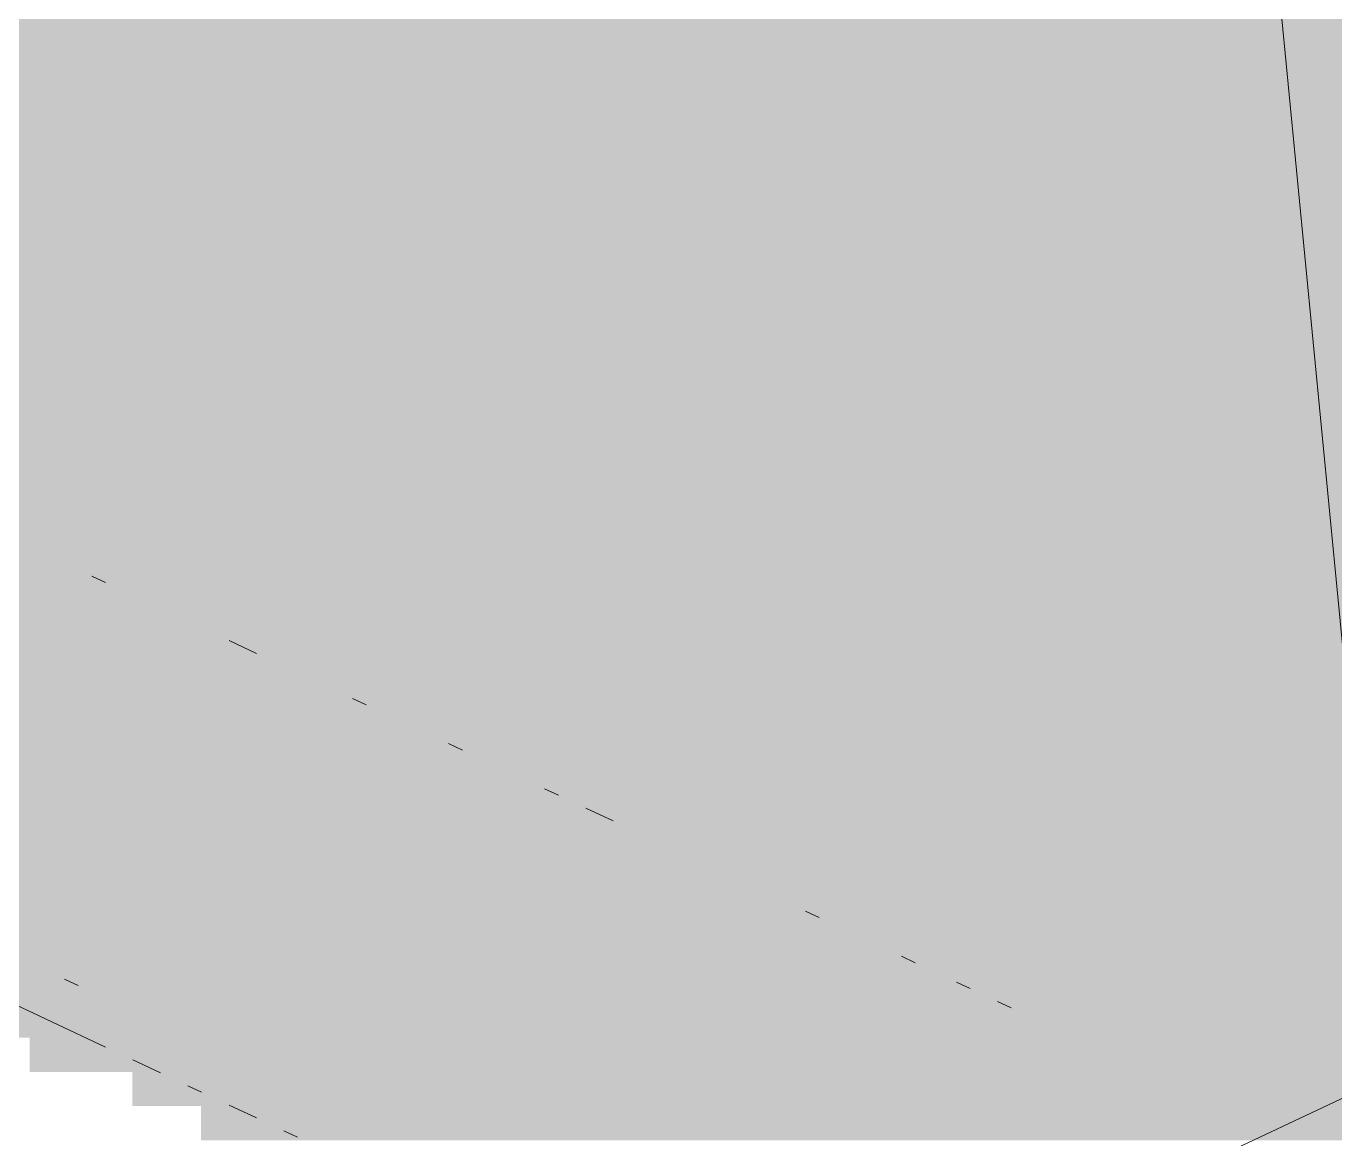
# Model space of a CAD drawing. Header units: millimetres. Extents: x 5 to 1315, y 5 to 292.
# Drawn here: x 1169.089 to 1172.768, y 95.537 to 98.665 of the extents above; entities that cross this region are included whole.
import ezdxf

# ---------------------------------------------------------------- set-up
doc = ezdxf.new("R2010")
doc.units = ezdxf.units.MM
doc.layers.add('EXISTING', color=7, linetype='Continuous')
doc.layers.add('IMAGES', color=7, linetype='Continuous')

# ---------------------------------------------------------------- blocks, each defined once
blk = doc.blocks.new('SHEET_03')
at = {"layer": 'EXISTING', "color": 250, "lineweight": 9}
for p, q in [((272.4392, 100.5542), (272.9076, 95.706)), ((269.2732, 97.119), (269.3118, 97.1009)), ((269.6591, 96.9379), (269.7363, 96.9016)), ((270.0064, 96.7748), (270.045, 96.7567)), ((270.2765, 96.648), (270.3151, 96.6299)), ((270.5466, 96.5212), (270.5852, 96.5031)), ((270.6624, 96.4668), (270.7396, 96.4306)), ((271.2798, 96.177), (271.3184, 96.1589)), ((271.5499, 96.0502), (271.5885, 96.032)), ((269.3118, 95.7949), (268.9259, 95.976)), ((269.196, 95.9857), (269.2346, 95.9676)), ((271.7043, 95.9777), (271.7429, 95.9596)), ((271.8201, 95.9233), (271.8587, 95.9052)), ((269.4662, 95.7224), (269.389, 95.7586)), ((268.8487, 93.8004), (272.9076, 95.706)), ((269.5819, 95.6681), (269.5433, 95.6862)), ((269.7363, 95.5956), (269.6591, 95.6318)), ((269.852, 95.5413), (269.8135, 95.5594))]:
    blk.add_line(p, q, dxfattribs=at)
at = {"layer": 'IMAGES', "color": 7}
for points in [[(272.5673, 98.6172), (272.6636, 98.6172), (272.5673, 99.1956), (272.6636, 99.1956)], [(268.9055, 97.9423), (272.5673, 97.9423), (268.9055, 98.7136), (272.5673, 98.7136)], [(272.6636, 98.6172), (274.2055, 98.6172), (272.6636, 98.7136), (274.2055, 98.7136)], [(272.5673, 98.5208), (272.76, 98.5208), (272.5673, 98.6172), (272.76, 98.6172)], [(272.76, 98.0387), (272.8564, 98.0387), (272.76, 98.6172), (272.8564, 98.6172)], [(272.5673, 98.4244), (272.6636, 98.4244), (272.5673, 98.5208), (272.6636, 98.5208)], [(272.6636, 97.8459), (272.76, 97.8459), (272.6636, 98.5208), (272.76, 98.5208)], [(272.5673, 97.8459), (272.6636, 97.8459), (272.5673, 98.4244), (272.6636, 98.4244)], [(272.76, 97.8459), (272.8564, 97.8459), (272.76, 98.0387), (272.8564, 98.0387)], [(269.0018, 97.8459), (272.5673, 97.8459), (269.0018, 97.9423), (272.5673, 97.9423)], [(269.0018, 97.6531), (272.6636, 97.6531), (269.0018, 97.8459), (272.6636, 97.8459)], [(272.6636, 97.7495), (272.8564, 97.7495), (272.6636, 97.8459), (272.8564, 97.8459)], [(272.6636, 97.1711), (272.76, 97.1711), (272.6636, 97.7495), (272.76, 97.7495)], [(272.76, 96.5927), (272.8564, 96.5927), (272.76, 97.7495), (272.8564, 97.7495)], [(268.9055, 97.5567), (269.1945, 97.5567), (268.9055, 97.6531), (269.1945, 97.6531)], [(269.1945, 97.5567), (272.6636, 97.5567), (269.1945, 97.6531), (272.6636, 97.6531)], [(269.0018, 97.4603), (269.0982, 97.4603), (269.0018, 97.5567), (269.0982, 97.5567)], [(269.0982, 97.4603), (269.1945, 97.4603), (269.0982, 97.5567), (269.1945, 97.5567)], [(269.1945, 97.4603), (269.2909, 97.4603), (269.1945, 97.5567), (269.2909, 97.5567)], [(269.2909, 97.4603), (272.6636, 97.4603), (269.2909, 97.5567), (272.6636, 97.5567)], [(268.9055, 97.3639), (269.0982, 97.3639), (268.9055, 97.4603), (269.0982, 97.4603)], [(269.0982, 97.3639), (269.1945, 97.3639), (269.0982, 97.4603), (269.1945, 97.4603)], [(269.1945, 97.3639), (269.2909, 97.3639), (269.1945, 97.4603), (269.2909, 97.4603)], [(269.2909, 97.3639), (269.3873, 97.3639), (269.2909, 97.4603), (269.3873, 97.4603)], [(269.3873, 97.3639), (269.6764, 97.3639), (269.3873, 97.4603), (269.6764, 97.4603)], [(269.6764, 97.3639), (272.6636, 97.3639), (269.6764, 97.4603), (272.6636, 97.4603)], [(269.0018, 97.2675), (269.3873, 97.2675), (269.0018, 97.3639), (269.3873, 97.3639)], [(269.3873, 97.2675), (269.4836, 97.2675), (269.3873, 97.3639), (269.4836, 97.3639)], [(269.4836, 97.2675), (269.58, 97.2675), (269.4836, 97.3639), (269.58, 97.3639)], [(269.58, 97.2675), (269.6764, 97.2675), (269.58, 97.3639), (269.6764, 97.3639)], [(269.6764, 97.2675), (269.7727, 97.2675), (269.6764, 97.3639), (269.7727, 97.3639)], [(269.7727, 97.2675), (272.6636, 97.2675), (269.7727, 97.3639), (272.6636, 97.3639)], [(269.0018, 97.1711), (269.0982, 97.1711), (269.0018, 97.2675), (269.0982, 97.2675)], [(269.0982, 97.1711), (269.6764, 97.1711), (269.0982, 97.2675), (269.6764, 97.2675)], [(269.6764, 97.1711), (269.7727, 97.1711), (269.6764, 97.2675), (269.7727, 97.2675)], [(269.7727, 97.1711), (269.9655, 97.1711), (269.7727, 97.2675), (269.9655, 97.2675)], [(269.9655, 97.1711), (272.6636, 97.1711), (269.9655, 97.2675), (272.6636, 97.2675)], [(269.0018, 97.0747), (269.0982, 97.0747), (269.0018, 97.1711), (269.0982, 97.1711)], [(269.0982, 97.0747), (269.1945, 97.0747), (269.0982, 97.1711), (269.1945, 97.1711)], [(269.1945, 97.0747), (269.2909, 97.0747), (269.1945, 97.1711), (269.2909, 97.1711)], [(269.2909, 97.0747), (269.3873, 97.0747), (269.2909, 97.1711), (269.3873, 97.1711)], [(269.3873, 97.0747), (269.8691, 97.0747), (269.3873, 97.1711), (269.8691, 97.1711)], [(269.8691, 97.0747), (269.9655, 97.0747), (269.8691, 97.1711), (269.9655, 97.1711)], [(269.9655, 97.0747), (270.0618, 97.0747), (269.9655, 97.1711), (270.0618, 97.1711)], [(270.0618, 97.0747), (270.1582, 97.0747), (270.0618, 97.1711), (270.1582, 97.1711)], [(270.1582, 97.0747), (272.6636, 97.0747), (270.1582, 97.1711), (272.6636, 97.1711)], [(272.6636, 97.0747), (272.76, 97.0747), (272.6636, 97.1711), (272.76, 97.1711)], [(268.9055, 96.9783), (269.2909, 96.9783), (268.9055, 97.0747), (269.2909, 97.0747)], [(269.2909, 96.9783), (269.4836, 96.9783), (269.2909, 97.0747), (269.4836, 97.0747)], [(269.4836, 96.9783), (270.0618, 96.9783), (269.4836, 97.0747), (270.0618, 97.0747)], [(270.0618, 96.9783), (270.1582, 96.9783), (270.0618, 97.0747), (270.1582, 97.0747)], [(270.1582, 96.9783), (270.2545, 96.9783), (270.1582, 97.0747), (270.2545, 97.0747)], [(270.2545, 96.9783), (270.3509, 96.9783), (270.2545, 97.0747), (270.3509, 97.0747)], [(270.3509, 96.9783), (272.76, 96.9783), (270.3509, 97.0747), (272.76, 97.0747)], [(268.9055, 96.8819), (269.3873, 96.8819), (268.9055, 96.9783), (269.3873, 96.9783)], [(269.3873, 96.8819), (269.58, 96.8819), (269.3873, 96.9783), (269.58, 96.9783)], [(269.58, 96.8819), (269.7727, 96.8819), (269.58, 96.9783), (269.7727, 96.9783)], [(269.7727, 96.8819), (270.2545, 96.8819), (269.7727, 96.9783), (270.2545, 96.9783)], [(270.2545, 96.8819), (270.3509, 96.8819), (270.2545, 96.9783), (270.3509, 96.9783)], [(270.3509, 96.8819), (270.64, 96.8819), (270.3509, 96.9783), (270.64, 96.9783)], [(270.64, 96.8819), (272.76, 96.8819), (270.64, 96.9783), (272.76, 96.9783)], [(268.9055, 96.7855), (269.6764, 96.7855), (268.9055, 96.8819), (269.6764, 96.8819)], [(269.6764, 96.7855), (269.7727, 96.7855), (269.6764, 96.8819), (269.7727, 96.8819)], [(269.7727, 96.7855), (269.8691, 96.7855), (269.7727, 96.8819), (269.8691, 96.8819)], [(269.8691, 96.7855), (269.9655, 96.7855), (269.8691, 96.8819), (269.9655, 96.8819)], [(269.9655, 96.7855), (270.4473, 96.7855), (269.9655, 96.8819), (270.4473, 96.8819)], [(270.4473, 96.7855), (270.5436, 96.7855), (270.4473, 96.8819), (270.5436, 96.8819)], [(270.5436, 96.7855), (270.64, 96.7855), (270.5436, 96.8819), (270.64, 96.8819)], [(270.64, 96.7855), (270.8327, 96.7855), (270.64, 96.8819), (270.8327, 96.8819)], [(270.8327, 96.7855), (272.76, 96.7855), (270.8327, 96.8819), (272.76, 96.8819)], [(268.9055, 96.6891), (269.8691, 96.6891), (268.9055, 96.7855), (269.8691, 96.7855)], [(269.8691, 96.6891), (269.9655, 96.6891), (269.8691, 96.7855), (269.9655, 96.7855)], [(269.9655, 96.6891), (270.0618, 96.6891), (269.9655, 96.7855), (270.0618, 96.7855)], [(270.0618, 96.6891), (270.1582, 96.6891), (270.0618, 96.7855), (270.1582, 96.7855)], [(270.1582, 96.6891), (270.64, 96.6891), (270.1582, 96.7855), (270.64, 96.7855)], [(270.64, 96.6891), (270.8327, 96.6891), (270.64, 96.7855), (270.8327, 96.7855)], [(270.8327, 96.6891), (271.0255, 96.6891), (270.8327, 96.7855), (271.0255, 96.7855)], [(271.0255, 96.6891), (272.76, 96.6891), (271.0255, 96.7855), (272.76, 96.7855)], [(268.9055, 96.5927), (269.9655, 96.5927), (268.9055, 96.6891), (269.9655, 96.6891)], [(269.9655, 96.5927), (270.0618, 96.5927), (269.9655, 96.6891), (270.0618, 96.6891)], [(270.0618, 96.5927), (270.1582, 96.5927), (270.0618, 96.6891), (270.1582, 96.6891)], [(270.1582, 96.5927), (270.3509, 96.5927), (270.1582, 96.6891), (270.3509, 96.6891)], [(270.3509, 96.5927), (270.9291, 96.5927), (270.3509, 96.6891), (270.9291, 96.6891)], [(270.9291, 96.5927), (271.1218, 96.5927), (270.9291, 96.6891), (271.1218, 96.6891)], [(271.1218, 96.5927), (271.2182, 96.5927), (271.1218, 96.6891), (271.2182, 96.6891)], [(271.2182, 96.5927), (272.76, 96.5927), (271.2182, 96.6891), (272.76, 96.6891)], [(268.9055, 96.4963), (270.2545, 96.4963), (268.9055, 96.5927), (270.2545, 96.5927)], [(270.2545, 96.4963), (270.3509, 96.4963), (270.2545, 96.5927), (270.3509, 96.5927)], [(270.3509, 96.4963), (270.4473, 96.4963), (270.3509, 96.5927), (270.4473, 96.5927)], [(270.4473, 96.4963), (270.5436, 96.4963), (270.4473, 96.5927), (270.5436, 96.5927)], [(270.5436, 96.4963), (270.64, 96.4963), (270.5436, 96.5927), (270.64, 96.5927)], [(270.64, 96.4963), (271.0255, 96.4963), (270.64, 96.5927), (271.0255, 96.5927)], [(271.0255, 96.4963), (271.2182, 96.4963), (271.0255, 96.5927), (271.2182, 96.5927)], [(271.2182, 96.4963), (271.4109, 96.4963), (271.2182, 96.5927), (271.4109, 96.5927)], [(271.4109, 96.4963), (272.76, 96.4963), (271.4109, 96.5927), (272.76, 96.5927)], [(272.76, 96.4963), (272.8564, 96.4963), (272.76, 96.5927), (272.8564, 96.5927)], [(268.9055, 96.3999), (270.4473, 96.3999), (268.9055, 96.4963), (270.4473, 96.4963)], [(270.4473, 96.3999), (270.5436, 96.3999), (270.4473, 96.4963), (270.5436, 96.4963)], [(270.5436, 96.3999), (270.64, 96.3999), (270.5436, 96.4963), (270.64, 96.4963)], [(270.64, 96.3999), (270.7364, 96.3999), (270.64, 96.4963), (270.7364, 96.4963)], [(270.7364, 96.3999), (270.8327, 96.3999), (270.7364, 96.4963), (270.8327, 96.4963)], [(270.8327, 96.3999), (271.3145, 96.3999), (270.8327, 96.4963), (271.3145, 96.4963)], [(271.3145, 96.3999), (271.4109, 96.3999), (271.3145, 96.4963), (271.4109, 96.4963)], [(271.4109, 96.3035), (271.5073, 96.3035), (271.4109, 96.4963), (271.5073, 96.4963)], [(271.5073, 96.3999), (271.7, 96.3999), (271.5073, 96.4963), (271.7, 96.4963)], [(271.7, 96.3999), (272.76, 96.3999), (271.7, 96.4963), (272.76, 96.4963)], [(272.76, 96.3999), (272.8564, 96.3999), (272.76, 96.4963), (272.8564, 96.4963)], [(268.9055, 96.3035), (270.64, 96.3035), (268.9055, 96.3999), (270.64, 96.3999)], [(270.64, 96.3035), (270.7364, 96.3035), (270.64, 96.3999), (270.7364, 96.3999)], [(270.7364, 96.3035), (270.8327, 96.3035), (270.7364, 96.3999), (270.8327, 96.3999)], [(270.8327, 96.3035), (270.9291, 96.3035), (270.8327, 96.3999), (270.9291, 96.3999)], [(270.9291, 96.3035), (271.0255, 96.3035), (270.9291, 96.3999), (271.0255, 96.3999)], [(271.0255, 96.3035), (271.4109, 96.3035), (271.0255, 96.3999), (271.4109, 96.3999)], [(271.5073, 96.3035), (271.7, 96.3035), (271.5073, 96.3999), (271.7, 96.3999)], [(271.7, 96.3035), (271.7964, 96.3035), (271.7, 96.3999), (271.7964, 96.3999)], [(271.7964, 96.3035), (272.8564, 96.3035), (271.7964, 96.3999), (272.8564, 96.3999)], [(268.9055, 96.2071), (270.9291, 96.2071), (268.9055, 96.3035), (270.9291, 96.3035)], [(270.9291, 96.2071), (271.0255, 96.2071), (270.9291, 96.3035), (271.0255, 96.3035)], [(271.0255, 96.2071), (271.1218, 96.2071), (271.0255, 96.3035), (271.1218, 96.3035)], [(271.1218, 96.2071), (271.2182, 96.2071), (271.1218, 96.3035), (271.2182, 96.3035)], [(271.2182, 96.2071), (271.3145, 96.2071), (271.2182, 96.3035), (271.3145, 96.3035)], [(271.3145, 96.2071), (271.7, 96.2071), (271.3145, 96.3035), (271.7, 96.3035)], [(271.7, 96.2071), (271.7964, 96.2071), (271.7, 96.3035), (271.7964, 96.3035)], [(271.7964, 96.2071), (271.8927, 96.2071), (271.7964, 96.3035), (271.8927, 96.3035)], [(271.8927, 96.2071), (272.0855, 96.2071), (271.8927, 96.3035), (272.0855, 96.3035)], [(272.0855, 96.2071), (272.76, 96.2071), (272.0855, 96.3035), (272.76, 96.3035)], [(272.76, 95.9179), (272.8564, 95.9179), (272.76, 96.3035), (272.8564, 96.3035)], [(269.0018, 96.1107), (271.1218, 96.1107), (269.0018, 96.2071), (271.1218, 96.2071)], [(271.1218, 96.1107), (271.2182, 96.1107), (271.1218, 96.2071), (271.2182, 96.2071)], [(271.2182, 96.1107), (271.3145, 96.1107), (271.2182, 96.2071), (271.3145, 96.2071)], [(271.3145, 96.1107), (271.4109, 96.1107), (271.3145, 96.2071), (271.4109, 96.2071)], [(271.4109, 96.1107), (271.8927, 96.1107), (271.4109, 96.2071), (271.8927, 96.2071)], [(271.8927, 96.1107), (271.9891, 96.1107), (271.8927, 96.2071), (271.9891, 96.2071)], [(271.9891, 96.1107), (272.0855, 96.1107), (271.9891, 96.2071), (272.0855, 96.2071)], [(272.0855, 96.1107), (272.1818, 96.1107), (272.0855, 96.2071), (272.1818, 96.2071)], [(272.1818, 96.1107), (272.76, 96.1107), (272.1818, 96.2071), (272.76, 96.2071)], [(269.0018, 96.0143), (269.0982, 96.0143), (269.0018, 96.1107), (269.0982, 96.1107)], [(269.0982, 96.0143), (271.3145, 96.0143), (269.0982, 96.1107), (271.3145, 96.1107)], [(271.3145, 96.0143), (271.4109, 96.0143), (271.3145, 96.1107), (271.4109, 96.1107)], [(271.4109, 96.0143), (271.5073, 96.0143), (271.4109, 96.1107), (271.5073, 96.1107)], [(271.5073, 96.0143), (271.6036, 96.0143), (271.5073, 96.1107), (271.6036, 96.1107)], [(271.6036, 96.0143), (272.0855, 96.0143), (271.6036, 96.1107), (272.0855, 96.1107)], [(272.0855, 96.0143), (272.1818, 96.0143), (272.0855, 96.1107), (272.1818, 96.1107)], [(272.1818, 96.0143), (272.2782, 96.0143), (272.1818, 96.1107), (272.2782, 96.1107)], [(272.2782, 96.0143), (272.4709, 96.0143), (272.2782, 96.1107), (272.4709, 96.1107)], [(272.4709, 96.0143), (272.76, 96.0143), (272.4709, 96.1107), (272.76, 96.1107)], [(268.9055, 95.9179), (269.0982, 95.9179), (268.9055, 96.0143), (269.0982, 96.0143)], [(269.0982, 95.9179), (269.1945, 95.9179), (269.0982, 96.0143), (269.1945, 96.0143)], [(269.1945, 95.9179), (269.2909, 95.9179), (269.1945, 96.0143), (269.2909, 96.0143)], [(269.2909, 95.9179), (271.5073, 95.9179), (269.2909, 96.0143), (271.5073, 96.0143)], [(271.5073, 95.9179), (271.6036, 95.9179), (271.5073, 96.0143), (271.6036, 96.0143)], [(271.6036, 95.9179), (271.7, 95.9179), (271.6036, 96.0143), (271.7, 96.0143)], [(271.7, 95.9179), (271.7964, 95.9179), (271.7, 96.0143), (271.7964, 96.0143)], [(271.7964, 95.9179), (271.8927, 95.9179), (271.7964, 96.0143), (271.8927, 96.0143)], [(271.8927, 95.9179), (272.2782, 95.9179), (271.8927, 96.0143), (272.2782, 96.0143)], [(272.2782, 95.9179), (272.3745, 95.9179), (272.2782, 96.0143), (272.3745, 96.0143)], [(272.3745, 95.9179), (272.4709, 95.9179), (272.3745, 96.0143), (272.4709, 96.0143)], [(272.4709, 95.9179), (272.6636, 95.9179), (272.4709, 96.0143), (272.6636, 96.0143)], [(272.6636, 95.9179), (272.76, 95.9179), (272.6636, 96.0143), (272.76, 96.0143)], [(269.0018, 95.8215), (269.0982, 95.8215), (269.0018, 95.9179), (269.0982, 95.9179)], [(269.0982, 95.8215), (269.2909, 95.8215), (269.0982, 95.9179), (269.2909, 95.9179)], [(269.2909, 95.8215), (269.3873, 95.8215), (269.2909, 95.9179), (269.3873, 95.9179)], [(269.3873, 95.7251), (269.4836, 95.7251), (269.3873, 95.9179), (269.4836, 95.9179)], [(269.4836, 95.8215), (269.58, 95.8215), (269.4836, 95.9179), (269.58, 95.9179)], [(269.58, 95.8215), (271.7, 95.8215), (269.58, 95.9179), (271.7, 95.9179)], [(271.7, 95.8215), (271.7964, 95.8215), (271.7, 95.9179), (271.7964, 95.9179)], [(271.7964, 95.8215), (271.9891, 95.8215), (271.7964, 95.9179), (271.9891, 95.9179)], [(271.9891, 95.8215), (272.4709, 95.8215), (271.9891, 95.9179), (272.4709, 95.9179)], [(272.4709, 95.8215), (272.5673, 95.8215), (272.4709, 95.9179), (272.5673, 95.9179)], [(272.5673, 95.8215), (272.6636, 95.8215), (272.5673, 95.9179), (272.6636, 95.9179)], [(272.6636, 95.8215), (272.8564, 95.8215), (272.6636, 95.9179), (272.8564, 95.9179)], [(269.0982, 95.7251), (269.1945, 95.7251), (269.0982, 95.8215), (269.1945, 95.8215)], [(269.1945, 95.7251), (269.2909, 95.7251), (269.1945, 95.8215), (269.2909, 95.8215)], [(269.2909, 95.7251), (269.3873, 95.7251), (269.2909, 95.8215), (269.3873, 95.8215)], [(269.4836, 95.7251), (269.6764, 95.7251), (269.4836, 95.8215), (269.6764, 95.8215)], [(269.6764, 95.7251), (269.7727, 95.7251), (269.6764, 95.8215), (269.7727, 95.8215)], [(269.7727, 95.7251), (271.8927, 95.7251), (269.7727, 95.8215), (271.8927, 95.8215)], [(271.8927, 95.7251), (271.9891, 95.7251), (271.8927, 95.8215), (271.9891, 95.8215)], [(271.9891, 95.7251), (272.0855, 95.7251), (271.9891, 95.8215), (272.0855, 95.8215)], [(272.0855, 95.7251), (272.1818, 95.7251), (272.0855, 95.8215), (272.1818, 95.8215)], [(272.1818, 95.7251), (272.3745, 95.7251), (272.1818, 95.8215), (272.3745, 95.8215)], [(272.3745, 95.6287), (272.76, 95.6287), (272.3745, 95.8215), (272.76, 95.8215)], [(272.76, 95.7251), (272.8564, 95.7251), (272.76, 95.8215), (272.8564, 95.8215)], [(269.3873, 95.6287), (269.4836, 95.6287), (269.3873, 95.7251), (269.4836, 95.7251)], [(269.4836, 95.6287), (269.58, 95.6287), (269.4836, 95.7251), (269.58, 95.7251)], [(269.58, 95.6287), (269.7727, 95.6287), (269.58, 95.7251), (269.7727, 95.7251)], [(269.7727, 95.6287), (269.8691, 95.6287), (269.7727, 95.7251), (269.8691, 95.7251)], [(269.8691, 95.6287), (269.9655, 95.6287), (269.8691, 95.7251), (269.9655, 95.7251)], [(269.9655, 95.6287), (272.1818, 95.6287), (269.9655, 95.7251), (272.1818, 95.7251)], [(272.1818, 95.6287), (272.2782, 95.6287), (272.1818, 95.7251), (272.2782, 95.7251)], [(272.2782, 95.6287), (272.3745, 95.6287), (272.2782, 95.7251), (272.3745, 95.7251)], [(272.76, 95.6287), (272.8564, 95.6287), (272.76, 95.7251), (272.8564, 95.7251)], [(269.58, 95.5323), (269.6764, 95.5323), (269.58, 95.6287), (269.6764, 95.6287)], [(269.6764, 95.5323), (269.7727, 95.5323), (269.6764, 95.6287), (269.7727, 95.6287)], [(269.7727, 95.5323), (269.8691, 95.5323), (269.7727, 95.6287), (269.8691, 95.6287)], [(269.8691, 95.5323), (270.0618, 95.5323), (269.8691, 95.6287), (270.0618, 95.6287)], [(270.0618, 95.5323), (270.1582, 95.5323), (270.0618, 95.6287), (270.1582, 95.6287)], [(270.1582, 95.5323), (272.5673, 95.5323), (270.1582, 95.6287), (272.5673, 95.6287)], [(272.5673, 95.5323), (272.6636, 95.5323), (272.5673, 95.6287), (272.6636, 95.6287)], [(272.6636, 95.5323), (273.0491, 95.5323), (272.6636, 95.6287), (273.0491, 95.6287)]]:
    blk.add_solid(points, dxfattribs=at)

msp = doc.modelspace()

# ---------------------------------------------------------------- block references
msp.add_blockref('SHEET_03', (900, 0))

doc.saveas('drawing.dxf')
